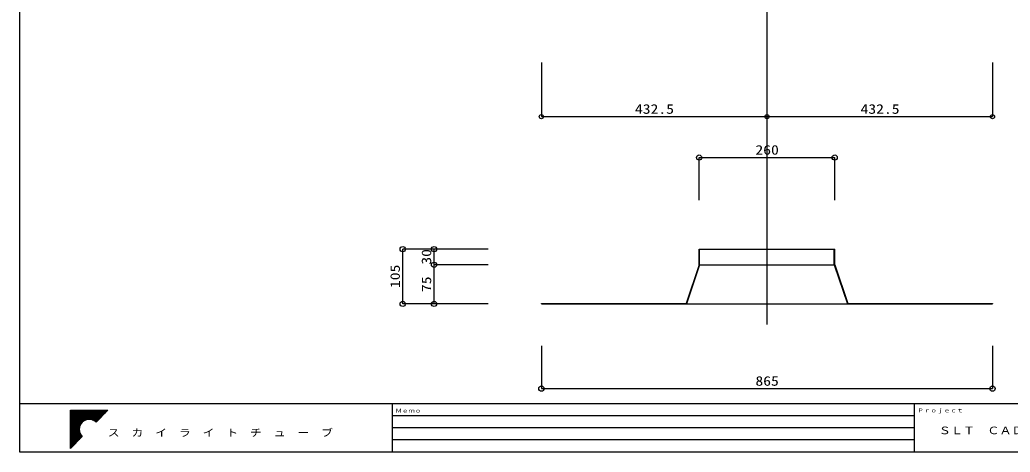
# Model space of a CAD drawing. Units: millimetres at full size. Extents: x -1447 to 1447, y -1005 to 1005.
# Drawn here: x -1447 to 452, y -1005 to -176 of the extents above; entities that cross this region are included whole.
import ezdxf
from ezdxf.enums import TextEntityAlignment as Align

# ---------------------------------------------------------------- set-up
doc = ezdxf.new("R2010")
doc.units = ezdxf.units.MM
doc.header["$LTSCALE"] = 10
for name, color, linetype in [('0-1___', 134, 'Continuous'), ('0-3__0-2_用紙フォ__マット_1_1_', 134, 'Continuous'), ('F-F', 134, 'Continuous')]:
    doc.layers.add(name, color=color, linetype=linetype)
doc.styles.add('ＭＳ ゴシック', font='')
doc.styles.get('ＭＳ ゴシック').set_extended_font_data('MS Gothic')

msp = doc.modelspace()

# ---------------------------------------------------------------- linework, layer by layer
at = {"layer": '0-1___', "color": 3}
for p, q in [((-1396.93, -911.25), (1446.63, -911.25)), ((-732.37, -911.25), (-732.37, -1003.28)), ((268.03, -911.25), (268.03, -1003.28))]:
    msp.add_line(p, q, dxfattribs=at)
at = {"layer": '0-1___', "color": 6}
for p, q in [((-732.27, -934.26), (268.03, -934.26)), ((-731.38, -957.27), (268.03, -957.27)), ((-732.27, -980.27), (268.03, -980.27))]:
    msp.add_line(p, q, dxfattribs=at)
at = {"layer": '0-1___', "color": 3}
msp.add_lwpolyline([(-1446.63, 1004.65), (1446.63, 1004.65), (1446.63, -1004.65), (-1446.63, -1004.65)], close=True, dxfattribs=at)
msp.add_lwpolyline([(-1446.63, -911.25), (1446.63, -911.25), (1446.63, -1003.28)], dxfattribs=at)
at = {"layer": '0-3__0-2_用紙フォ__マット_1_1_'}
for p, q in [((-1349.58, -924.02), (-1277.69, -924.02)), ((-1349.58, -997.61), (-1349.58, -924.02)), ((-1349.58, -925.44), (-1279.07, -925.44)), ((-1349.58, -926.86), (-1280.46, -926.86)), ((-1349.58, -928.28), (-1281.85, -928.28)), ((-1349.58, -929.7), (-1283.24, -929.7)), ((-1277.69, -924.02), (-1300.24, -947.11)), ((-1349.58, -931.12), (-1284.62, -931.12)), ((-1349.58, -932.54), (-1286.01, -932.54)), ((-1349.58, -933.96), (-1287.4, -933.96)), ((-1349.58, -935.38), (-1288.79, -935.38)), ((-1349.58, -936.8), (-1290.17, -936.8)), ((-1349.58, -938.22), (-1291.56, -938.22)), ((-1349.58, -939.64), (-1292.95, -939.64)), ((-1349.58, -941.06), (-1294.34, -941.06)), ((-1349.58, -942.48), (-1319.23, -942.48)), ((-1349.58, -943.9), (-1322.65, -943.9)), ((-1349.58, -945.32), (-1324.92, -945.32)), ((-1349.58, -946.74), (-1326.65, -946.74)), ((-1349.58, -948.16), (-1328.03, -948.16)), ((-1308.04, -942.48), (-1295.72, -942.48)), ((-1304.62, -943.9), (-1297.11, -943.9)), ((-1302.35, -945.32), (-1298.5, -945.32)), ((-1349.58, -949.58), (-1329.17, -949.58)), ((-1349.58, -951), (-1330.1, -951)), ((-1349.58, -952.42), (-1330.87, -952.42)), ((-1349.58, -953.84), (-1331.49, -953.84)), ((-1349.58, -955.26), (-1331.98, -955.26)), ((-1349.58, -956.68), (-1332.35, -956.68)), ((-1349.58, -958.1), (-1332.61, -958.1)), ((-1349.58, -959.52), (-1332.76, -959.52)), ((-1349.58, -960.94), (-1332.8, -960.94)), ((-1349.58, -962.36), (-1332.74, -962.36)), ((-1349.58, -963.78), (-1332.57, -963.78)), ((-1349.58, -965.2), (-1332.29, -965.2)), ((-1349.58, -966.62), (-1331.9, -966.62)), ((-1349.58, -968.04), (-1331.39, -968.04)), ((-1349.58, -969.46), (-1330.74, -969.46)), ((-1349.58, -970.88), (-1329.94, -970.88)), ((-1349.58, -972.3), (-1328.98, -972.3)), ((-1349.58, -973.72), (-1327.8, -973.72)), ((-1327.03, -974.52), (-1349.58, -997.61)), ((-1349.58, -975.14), (-1327.64, -975.14)), ((-1349.58, -976.56), (-1329.02, -976.56)), ((-1349.58, -977.98), (-1330.41, -977.98)), ((-1349.58, -979.4), (-1331.8, -979.4)), ((-1349.58, -980.82), (-1333.19, -980.82)), ((-1349.58, -982.24), (-1334.57, -982.24)), ((-1349.58, -983.66), (-1335.96, -983.66)), ((-1349.58, -985.08), (-1337.35, -985.08)), ((-1349.58, -986.5), (-1338.74, -986.5)), ((-1349.58, -987.92), (-1340.12, -987.92)), ((-1349.58, -989.34), (-1341.51, -989.34)), ((-1349.58, -990.76), (-1342.9, -990.76)), ((-1349.58, -992.18), (-1344.29, -992.18)), ((-1349.58, -993.6), (-1345.67, -993.6)), ((-1349.58, -995.02), (-1347.06, -995.02)), ((-1349.58, -996.44), (-1348.45, -996.44))]:
    msp.add_line(p, q, dxfattribs=at)
for start, end in [(45.66363, 224.51236), (224.51236, 225.66363)]:
    msp.add_arc((-1313.64, -960.82), 19.17, start, end, dxfattribs=at)
at = {"layer": 'F-F', "color": 7}
msp.add_line((-14.15, 784.95), (-14.15, -760.1), dxfattribs=at)
at = {"layer": 'F-F', "color": 4}
for p, q in [((-446.65, -257.17), (-446.65, -361.22)), ((-14.15, -257.17), (-14.15, -361.22)), ((-14.15, -257.17), (-14.15, -361.22)), ((418.35, -257.17), (418.35, -361.22)), ((-446.65, -361.22), (-14.15, -361.22)), ((-14.15, -361.22), (418.35, -361.22)), ((-144.15, -521.66), (-144.15, -439.59)), ((-144.15, -439.59), (115.85, -439.59)), ((115.85, -521.66), (115.85, -439.59)), ((-608.39, -615.32), (-712.44, -615.32)), ((-712.44, -720.32), (-712.44, -615.32)), ((-548.39, -615.32), (-652.44, -615.32)), ((-652.44, -645.32), (-652.44, -615.32)), ((-548.39, -645.32), (-652.44, -645.32)), ((-548.39, -645.32), (-652.44, -645.32)), ((-652.44, -720.32), (-652.44, -645.32)), ((-608.39, -720.32), (-712.44, -720.32)), ((-548.39, -720.32), (-652.44, -720.32)), ((-446.65, -800.65), (-446.65, -882.72)), ((418.35, -800.65), (418.35, -882.72)), ((-446.65, -882.72), (418.35, -882.72))]:
    msp.add_line(p, q, dxfattribs=at)
at = {"layer": 'F-F'}
for p, q in [((-144.15, -645.32), (-144.15, -615.32)), ((-144.15, -615.32), (-143.15, -615.32)), ((-143.15, -644.87), (-143.15, -615.32)), ((-143.15, -615.32), (114.85, -615.32)), ((114.85, -644.87), (114.85, -615.32)), ((114.85, -615.32), (115.85, -615.32)), ((115.85, -645.32), (115.85, -615.32)), ((-144.15, -645.32), (-169.19, -719.32)), ((-143.19, -645.6), (-168.43, -720.32)), ((-143.21, -645.87), (-143.15, -644.87)), ((114.91, -645.87), (114.85, -644.87)), ((114.89, -645.6), (140.44, -720.32)), ((115.85, -645.32), (141.2, -719.32)), ((114.91, -645.87), (-143.21, -645.87)), ((-446.3, -719.32), (-169.19, -719.32)), ((-446.3, -720.32), (-446.3, -719.32)), ((-446.3, -720.32), (418.35, -720.32)), ((141.2, -719.32), (418.35, -719.32)), ((418.35, -719.32), (418.35, -720.32))]:
    msp.add_line(p, q, dxfattribs=at)
at = {"layer": 'F-F', "color": 4}
for centre, radius in [((-446.65, -361.22), 4), ((-14.15, -361.22), 4), ((-14.15, -361.22), 4), ((418.35, -361.22), 4), ((-144.15, -439.59), 5), ((115.85, -439.59), 5), ((-712.44, -615.32), 5), ((-652.44, -615.32), 5), ((-652.44, -645.32), 5), ((-652.44, -645.32), 5), ((-712.44, -720.32), 5), ((-652.44, -720.32), 5), ((-446.65, -882.72), 5), ((418.35, -882.72), 5)]:
    msp.add_circle(centre, radius, dxfattribs=at)

# ---------------------------------------------------------------- texts
at = {"layer": '0-1___', "style": 'ＭＳ ゴシック', "width": 1.2}
for s, height, p in [('Ｍｅｍｏ', 7.372, (-726.34, -931.01)), ('Ｐｒｏｊｅｃｔ', 7.53, (274.05, -930.65)), ('ＳＬＴ\u3000ＣＡＤ部品図面', 14.23, (315.18, -974.48))]:
    msp.add_text(s, height=height, dxfattribs=at).set_placement(p, align=Align.BOTTOM_LEFT)
at = {"layer": '0-1___', "color": 6, "style": 'ＭＳ ゴシック', "width": 1.2}
msp.add_text('ス\u3000カ\u3000イ\u3000ラ\u3000イ\u3000ト\u3000チ\u3000ュ\u3000ー\u3000ブ', height=13.89, dxfattribs=at).set_placement((-1278.09, -978.49), align=Align.BOTTOM_LEFT)
at = {"layer": 'F-F', "color": 4, "style": 'ＭＳ ゴシック', "width": 1.2}
for s, p in [('432.5', (-267.16, -361.22)), ('432.5', (165.34, -361.22)), ('260', (-36.21, -439.59)), ('865', (-36.21, -882.72))]:
    msp.add_text(s, height=18.33, dxfattribs=at).set_placement(p, align=Align.BOTTOM_LEFT)
for s, p in [('30', (-652.44, -645.02)), ('105', (-712.44, -689.87)), ('75', (-652.44, -697.52))]:
    msp.add_text(s, height=18.33, rotation=90, dxfattribs=at).set_placement(p, align=Align.BOTTOM_LEFT)

doc.saveas('drawing.dxf')
